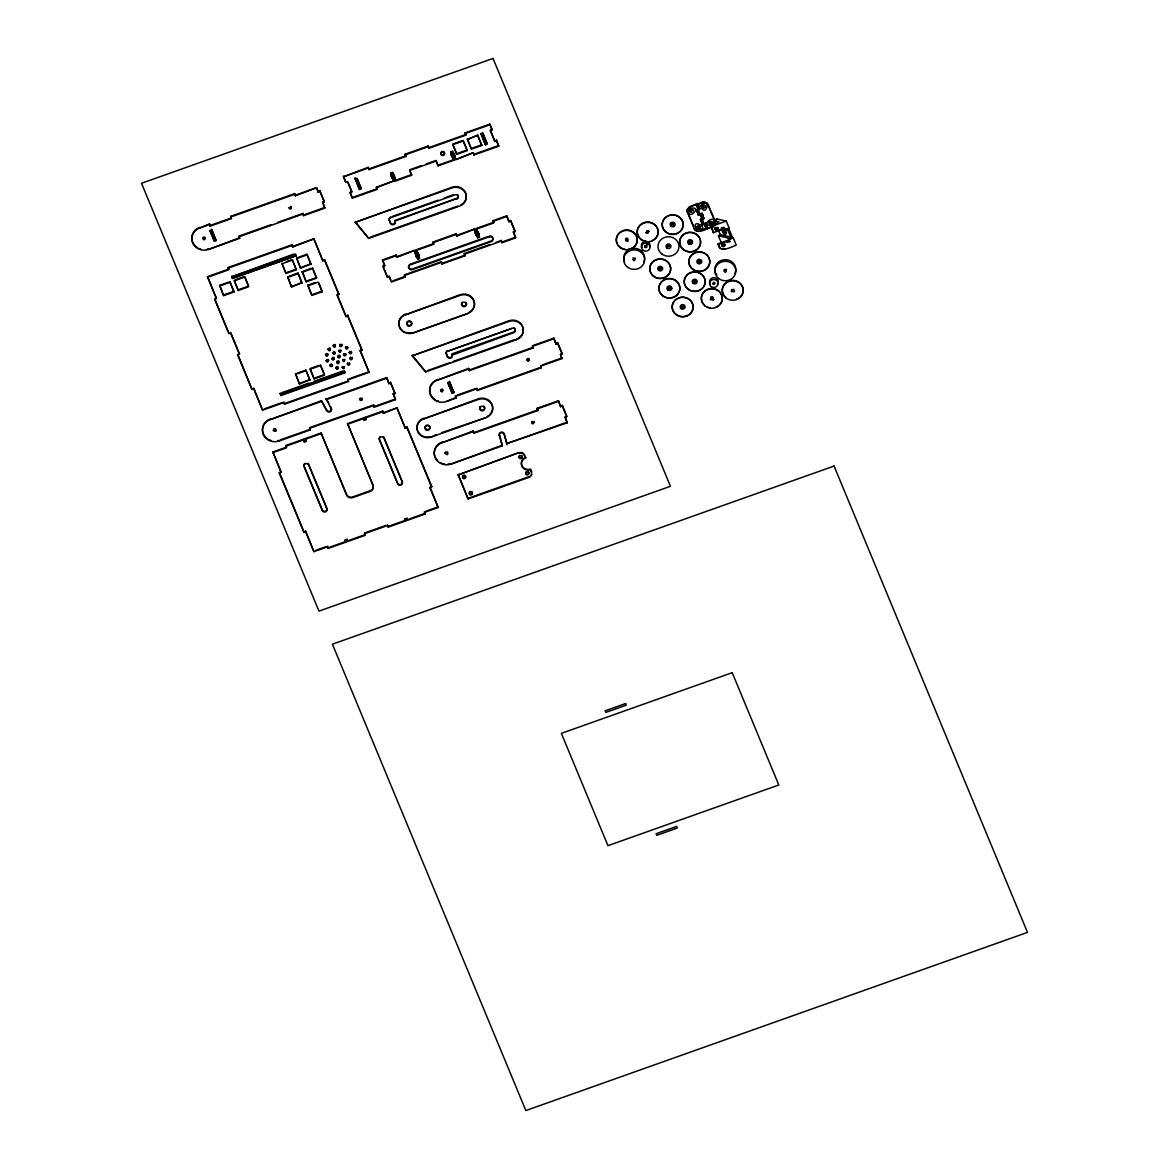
<?xml version="1.0" encoding="UTF-8"?>
<svg xmlns="http://www.w3.org/2000/svg" width="1169" height="1169" viewBox="0 0 1169 1169"><rect width="100%" height="100%" fill="white"/><g stroke="black" fill="none" stroke-linecap="round" stroke-linejoin="round"><path stroke-width="1.5" d="M728.389 239.221L729.909 241.515L727.235 242.465L726.797 240.697L718.175 243.766C719.344 253.775 730.888 247.17 736.251 245.095L733.255 237.877L728.389 239.221L727.834 237.892L718.409 235.817L720.411 240.639A4.311 1.797 57.8 0 0 724.225 244.876M727.235 242.465L726.797 240.697M721.916 229.621L721.478 227.867L721.916 229.621L713.28 232.689L712.096 228.7L713.28 232.689M270.93 224.755L238.958 236.109L239.616 238.403L208.55 249.435A12.333 11.456 1.2 0 1 192.607 242.816A12.333 11.456 1.2 0 1 199.68 228.043L209.47 223.878L210.128 226.172L231.404 218.603L230.761 216.323L294.69 193.616L295.348 195.895L316.638 187.654L295.362 195.208M348.464 381.518L347.821 379.224L348.464 381.518L284.535 404.226L283.862 402.618L262.587 410.187L253.717 388.795L251.978 389.409L237.745 355.069L239.484 353.769L230.614 332.376L228.876 333.676L214.628 299.337L216.353 298.723L207.498 276.644L228.788 269.089L228.116 267.482L292.06 244.774L292.703 247.068L314.008 238.827L292.718 246.381M208.55 249.435L239.63 237.716M210.128 226.172L209.47 223.878M214.38 241.223L209.952 230.527L214.38 241.223L216.119 240.609L211.691 229.226M214.628 299.337L216.367 298.037L207.498 276.644M230.015 281.656L233.99 291.972L223.644 295.655L219.655 285.338L228.54 282.182M223.644 295.655L219.655 285.338M207.483 277.331L228.773 269.776L228.116 267.482M231.404 218.603L230.761 216.323M232.368 278.441L296.298 255.733L232.368 278.441L231.696 276.834L293.96 254.038M235.758 279.625L244.628 276.468L248.602 286.785L238.257 290.467L234.268 280.151M237.745 355.069L239.484 353.769M251.978 389.409L237.76 354.382M262.587 410.187L253.731 388.108M390.563 382.321L388.824 383.622L390.563 382.321L395.005 393.018L393.266 393.632L395.473 399.666L374.197 407.221L373.539 404.942L309.595 427.635L310.253 429.929L279.186 440.961A12.333 11.456 1.2 0 1 263.244 434.357A12.333 11.456 1.2 0 1 270.317 419.569L321.475 400.719L326.736 410.611A2.47 2.294 1.2 0 0 329.892 411.897L330.462 411.605A2.47 2.294 1.2 0 0 331.309 408.931L330.549 406.476M303.969 532.494L305.723 531.194L303.969 532.494L279.318 473.05L281.042 472.437L272.859 451.965L286.551 447.113L285.879 445.506L303.487 439.252L304.364 442.072L306.088 441.458L305.211 438.638L321.095 432.998L346.535 494.341A4.808 4.471 1.2 0 0 352.746 496.913L370.237 490.702A4.808 4.471 1.2 0 0 372.999 484.945L347.558 423.602L363.427 417.961L364.085 420.256L365.809 419.642L365.152 417.348L382.76 411.093L383.403 413.388L397.109 407.835L383.417 412.701M279.186 440.961L279.201 440.275A12.333 11.456 1.2 0 1 277.667 440.728M280.94 395.56L280.282 393.266L280.94 395.56L344.884 372.853L344.227 370.558M279.318 473.05L281.057 471.75L272.859 451.965M292.338 259.46L296.312 269.776L285.967 273.458L281.977 263.142M284.535 404.226L283.877 401.931M291.592 287.048L287.618 276.732L291.592 287.048L301.967 282.679L297.978 273.049L289.094 276.205M272.845 452.651L286.537 447.8L285.879 445.506M292.703 247.068L292.06 244.774M295.348 195.895L294.69 193.616M300.579 268.271L296.59 257.954L300.579 268.271L310.939 263.902L306.95 254.272L298.08 257.428M299.498 384.06L295.523 373.744L299.498 384.06L309.873 379.706L305.869 370.076L296.999 373.232M301.953 283.366L297.978 273.049M319.926 190.781L318.187 192.081L319.926 190.781L324.354 201.477L322.629 202.091L324.836 208.126L303.56 215.695L302.903 213.401L277.667 222.358M306.205 281.846L302.23 271.544L306.205 281.846L316.565 278.178L312.591 267.862M303.56 215.695L302.903 213.401M310.925 264.589L306.95 254.272M304.364 442.072L303.487 439.252M309.858 380.393L305.869 370.076M318.889 283.044L322.191 291.753L311.845 295.436L307.871 285.119L315.265 282.489M306.088 441.458L305.211 438.638M311.845 295.436L307.871 285.119M310.253 429.929L309.595 427.635M314.11 378.873L310.121 369.243L320.467 365.576L324.471 375.191L314.11 378.873L310.136 368.556L319.005 365.415M345.863 542.168L345.22 539.873L345.863 542.168L328.27 548.407L327.598 546.814L313.906 551.666L305.723 531.194M324.836 208.126L322.629 202.091M322.878 260.219L324.602 259.606L322.863 260.906L314.008 238.827M322.615 202.778L324.354 201.477M326.706 410.567L321.475 400.719M347.558 423.602L372.984 485.632A4.808 4.471 1.2 0 1 370.222 491.389L352.731 497.599A4.808 4.471 1.2 0 1 346.521 495.028L321.095 432.998M331.309 408.931L326.18 399.053L386.618 377.587L388.839 382.935M328.27 548.407L327.612 546.128M345.98 316.624L347.719 315.323L345.98 316.624L337.11 295.231L338.849 293.93L324.602 259.606M392.492 177.103L391.893 177.995L392.492 177.103L394.041 180.844L376.433 187.098L377.09 189.393L352.351 198.175L350.13 192.827L351.854 192.213L347.427 181.516L345.688 182.13L343.481 176.782L368.22 167.313L368.878 169.593L405.804 156.485L405.161 154.191L428.175 146.023L428.818 148.317L465.759 135.195L465.101 132.901L489.84 124.119L492.061 129.467L490.322 130.767L494.75 141.464L496.489 140.163L494.75 141.464M345.688 182.13L343.496 176.095M350.13 192.827L351.869 191.526L348.07 182.349M352.351 198.175L350.145 192.14M347.602 541.554L346.945 539.26L347.602 541.554L365.196 535.3L364.553 533.006L385.916 525.422M359.453 189.51L355.025 178.126L359.453 189.51L361.192 188.209L357.305 178.857M355.215 222.329L452.082 187.917A10.477 9.732 1.2 0 1 465.627 193.543A10.477 9.732 1.2 0 1 459.622 206.109L368.688 238.403L355.215 222.329L452.096 187.23A10.477 9.732 1.2 0 1 465.379 192.271A10.477 9.732 1.2 0 1 460.878 204.882M347.807 379.91L369.097 372.356L360.213 350.963L361.952 349.663L347.719 315.323M360.213 350.963L361.952 349.663M368.878 169.593L368.22 167.313M364.085 420.256L363.427 417.961M368.688 238.403L355.23 221.642M365.809 419.642L365.152 417.348M365.196 535.3L364.553 533.006M369.097 372.356L360.227 350.276M377.09 189.393L376.433 187.098M374.197 407.221L373.539 404.942M489.533 244.613L464.356 253.556L464.999 255.85L441.999 264.019L441.341 261.739L404.416 274.847L405.058 277.141L391.367 282.007L389.145 276.658L387.421 277.272L382.994 266.576L384.718 265.962L382.511 259.927L396.203 255.061L396.861 257.355L414.469 250.414L396.875 256.669M382.994 266.576L384.733 265.275L382.511 259.927M383.403 413.388L382.76 411.093M387.421 277.272L383.008 265.889M457.415 194.551A2.47 2.294 1.2 0 1 456.758 198.467L394.83 220.459L395.034 221.686A2.47 2.294 1.2 0 1 393.617 224.638A2.47 2.294 1.2 0 1 390.431 223.323L389.335 219.962A2.47 2.294 1.2 0 1 389.394 218.208M391.805 176.183L390.709 172.822L391.893 177.995M388.824 383.622L386.618 377.587M390.431 223.323L389.335 219.962M391.235 176.387L391.82 175.496M389.321 220.649A2.47 2.294 1.2 0 1 390.738 217.682L390.753 216.996A2.47 2.294 1.2 0 0 389.73 217.697M393.529 175.569L392.433 172.208L394.099 175.365L393.544 174.882M376.418 187.785L394.041 180.844M421.22 165.662L409.647 169.783L411.62 175.277L395.75 180.917L394.114 174.678M405.818 520.877L405.161 518.583L405.818 520.877L388.21 527.131L387.553 524.837M395.034 221.686L394.83 220.459M395.75 180.917L394.216 176.49M395.473 399.666L393.266 393.632M396.861 257.355L396.203 255.061M393.252 394.318L395.005 393.018M405.804 156.485L405.161 154.191M405.497 314.782L460.25 295.333A10.477 9.732 1.2 0 1 473.796 300.944A10.477 9.732 1.2 0 1 467.79 313.511L413.037 332.96A10.477 9.732 1.2 0 1 399.491 327.335A10.477 9.732 1.2 0 1 405.497 314.782L460.265 294.646A10.477 9.732 1.2 0 1 473.547 299.673A10.477 9.732 1.2 0 1 469.047 312.298M405.322 427.62L407.046 427.006L405.307 428.307L397.109 407.835M425.136 514.009L424.493 511.715L425.136 514.009L407.543 520.263L406.885 517.969M412.189 355.844L509.07 321.431A10.477 9.732 1.2 0 1 522.616 327.057A10.477 9.732 1.2 0 1 516.61 339.624L425.677 371.917L412.189 355.844L509.085 320.744A10.477 9.732 1.2 0 1 522.061 325.216A10.477 9.732 1.2 0 1 519.021 337.724M413.037 332.96L467.79 313.511M416.106 256.654L416.69 255.763L416.106 256.654L414.469 250.414M417.742 254.228L418.327 253.337L417.742 254.228L416.193 249.801L433.801 243.547L433.144 241.954L456.144 233.771L456.801 236.065L474.409 229.124L456.816 235.378M418.327 253.337L419.51 258.51L417.786 259.123L416.69 255.763M419.51 258.51L418.414 255.149M418.4 255.836L418.999 254.944M428.818 148.317L428.175 146.023M423.675 418.897L478.428 399.447A10.477 9.732 1.2 0 1 491.988 405.073A10.477 9.732 1.2 0 1 485.968 417.64L431.215 437.074A10.477 9.732 1.2 0 1 417.669 431.463A10.477 9.732 1.2 0 1 423.675 418.897L478.442 398.761A10.477 9.732 1.2 0 1 491.068 402.677A10.477 9.732 1.2 0 1 489.446 414.922M425.677 371.917L412.204 355.157M416.179 250.487L433.787 244.233L433.144 241.954M424.479 512.402L438.17 507.536L429.958 487.751L431.697 486.45L407.046 427.006M431.215 437.074L436.373 434.576M452.432 155.813L451.833 156.704L452.432 155.813L453.967 160.241L438.083 165.881L436.11 160.387M429.958 487.751L431.697 486.45M456.144 398.03L455.501 395.736L456.144 398.03L446.368 401.508A12.333 11.456 1.2 0 1 430.426 394.903A12.333 11.456 1.2 0 1 437.498 380.115L468.579 368.396L469.222 370.69L533.166 347.982L532.509 345.688L553.799 338.133L556.006 344.168L557.745 342.868L556.02 343.481M441.999 264.019L441.341 261.739M438.17 507.536L429.973 487.064M502.086 444.746L502.144 445.93L451 464.093A12.333 11.456 1.2 0 1 435.058 457.488A12.333 11.456 1.2 0 1 442.13 442.7L473.211 430.981L473.869 433.275L537.798 410.567L537.155 408.273L558.431 400.719L560.638 406.754L562.377 405.453L560.652 406.067M515.149 329.015A2.47 2.294 1.2 0 1 513.746 331.981L451.818 353.973L452.023 355.186A2.47 2.294 1.2 0 1 450.606 358.152A2.47 2.294 1.2 0 1 447.42 356.823L446.324 353.462A2.47 2.294 1.2 0 1 446.704 351.211M451.833 156.704L450.649 151.532M446.368 401.508L456.158 397.343M447.42 356.823L446.324 353.462M451.176 155.097L451.76 154.206M446.31 354.149A2.47 2.294 1.2 0 1 447.727 351.197L511.949 328.387A2.47 2.294 1.2 0 1 515.134 329.702A2.47 2.294 1.2 0 1 513.732 332.668L452.023 355.186M452.198 393.295L447.771 382.599L452.198 393.295L453.923 392.682L449.51 381.299M453.484 153.592L454.054 154.074L452.374 150.918M455.691 159.627L473.313 152.686L455.691 159.627L454.069 153.387M454.142 155.886L454.726 154.995M455.033 158.02L454.156 155.199M456.801 154.337L452.798 144.708L463.158 141.025L467.147 150.655L456.801 154.337L452.812 144.021L461.697 140.864M451 464.093L502.159 445.243M456.801 236.065L456.144 233.771M394.815 221.146L456.758 198.467M465.759 135.195L465.101 132.901M531.515 471.297L531.413 475.184L528.914 477.376L468.111 498.973L458.131 474.906L518.948 452.622L523.391 453.294L525.685 457.97A6.78 6.298 1.2 0 0 521.798 466.11A6.78 6.298 1.2 0 0 530.565 469.733L531.5 471.984L530.58 469.047A6.78 6.298 1.2 0 1 521.812 465.423A6.78 6.298 1.2 0 1 525.699 457.284M464.999 255.85L464.356 253.556M467.41 139.52L477.785 135.151L481.76 145.467L471.414 149.15L467.41 139.52L477.785 135.151M471.414 149.15L467.425 138.833M469.222 370.69L468.579 368.396M496.489 140.163L498.695 146.198L473.956 154.98L473.313 152.686M468.111 498.973L458.146 474.219M476.046 235.364L476.631 234.472L476.046 235.364L474.409 229.124M475.374 233.756L475.973 232.865M477.683 232.938L478.267 232.047L477.683 232.938L476.148 228.51L493.742 222.256L493.084 220.663L506.776 215.797L508.983 221.832L510.721 220.532L508.983 221.146M473.869 433.275L473.211 430.981M478.267 232.047L479.451 237.219L477.726 237.833L476.631 234.472M479.451 237.219L478.355 233.858M478.34 234.545L478.939 233.654M541.364 367.767L540.721 365.473L541.364 367.767L477.434 390.475L476.777 388.181M482.724 133.456L481.014 133.383L485.427 144.766L487.166 144.152L482.724 133.456L481 134.07L485.427 144.766M492.047 130.154L489.84 124.119M485.968 417.64L441.502 432.749M476.134 229.197L493.727 222.943L493.084 220.663M510.721 220.532L515.149 231.228L513.425 231.842L515.631 237.877L501.939 242.743L501.282 240.449L496.255 242.231M501.939 242.743L501.282 240.449M499.441 435.189L501.837 444.059L499.426 435.146A2.47 2.294 1.2 0 1 500.858 432.238L501.486 432.092A2.47 2.294 1.2 0 1 503.298 432.588M508.983 221.832L506.776 215.797M506.937 444.761L504.058 433.597A2.47 2.294 1.2 0 0 503.737 433.027M506.878 443.577L567.286 422.798L565.095 416.763M515.631 237.877L513.425 231.842M513.41 232.529L515.149 231.228M516.61 339.624L516.625 338.937A10.477 9.732 1.2 0 0 517.867 338.396M458.131 474.906L518.948 452.622M518.934 453.309L520.088 452.374M525.685 457.97L524.194 454.77L521.272 452.403M528.914 477.376L530.799 476.119M533.166 347.982L532.509 345.688M531.413 475.184L531.749 474.132M537.798 410.567L537.155 408.273M556.006 344.168L553.799 338.133M560.638 406.754L558.431 400.719M540.706 366.16L561.982 358.605L560.448 354.178L562.172 353.564L557.745 342.868M561.982 358.605L560.433 354.865L562.172 353.564M567.286 422.798L565.08 417.45L566.819 416.149L562.377 405.453M706.617 227.531C711.658 228.013 695.16 234.984 694.284 228.788L687.533 212.524L687.357 209.412L689.345 206.811L697.981 203.523L689.33 207.498L687.343 210.099M687.533 212.524L687.314 211.048M688.877 208.871C705.55 203.947 685.429 224.302 689.345 207.921M690.674 211.998C692.165 213.036 689.301 210.04 690.368 211.297M690.733 209.967L692.428 209.485L693.334 211.048M690.981 209.572L692.925 209.806M692.063 212.203L691.77 212.217M694.284 228.788L697.498 231.36M698.463 215.315L696.373 209.558L698.463 215.315L702.043 213.357M699.836 226.508C695.687 223.557 697.761 231.842 700.056 227.356M697.089 230.074C688.424 216.309 713.178 229.387 697.104 229.621M699.807 228.101C693.845 229.27 699.413 223.279 699.983 226.538M706.076 223.074L702.496 225.018L700.406 219.261L702.511 224.331M702.452 202.076L697.805 204.4L703.3 201.857L707.318 203.099L715.004 220.736C716.875 225.354 711.512 227.999 707.8 228.466L706.105 222.811L707.8 228.466M702.481 206.694C703.446 209.967 702.423 203.917 702.452 206.635M703.431 205.349L705.112 205.466M702.437 202.763L703.3 201.857M703.373 207.994L704.819 207.658L703.11 207.614M703.738 205.043L705.112 205.7M704.337 224.375L706.251 229.007L713.908 225.266L715.311 222.344L707.859 204.443L704.176 201.799M705.521 206.212L705.404 207.264M709.335 222.125L709.437 223.703L709.32 222.358M709.671 221.672L711.629 221.54L709.481 222.11M710.109 224.243C713.411 223.469 709.612 225.076 709.437 223.469M712.038 221.949L712.14 223.527M712.242 223.031L711.994 223.761L712.272 222.987M712.432 227.239L712.111 228.291L713.908 225.559L726.256 221.029L729.266 228.247L724.4 229.606L724.955 230.936L727.761 229.942L730.64 236.898L727.834 237.892M712.652 225.529C719.125 210.712 696.534 227.02 712.666 225.062M713.908 225.559L718.877 221.832L714.244 220.809L717.094 219.027L726.256 221.029M715.18 223.849L715.238 221.525M719.096 246.703L718.175 243.766M719.666 247.653L719.11 246.016M720.469 248.456L719.666 246.966M721.478 249.026L724.912 249.114M205.349 237.921C203.947 241.837 201.375 235.29 205.13 237.38M625.576 239.046C626.423 242.816 629.93 237.205 626.058 238.301M646.939 244.832C641.343 248.018 649.759 248.763 644.718 245.622M681.702 305.708C679.905 308.704 685.312 308.835 683.66 305.752M688.921 241.384C690.119 245.344 693.027 238.958 689.169 240.843M695.935 281.305L694.269 280.049L693.699 282.46L695.818 282.255L694.883 280.648L693.714 281.787L695.672 281.846L693.553 282.197M698.872 260.073C695.57 263.288 702.949 263.493 699.807 260.088M712.082 229.387L712.126 227.604M713.061 297.627C712.009 301.339 708.794 295.567 712.608 296.853M731.531 289.459L732.875 290.789L733.898 289.24M687.24 210.917L687.357 209.412M697.045 226.728L697.235 228.028M700.392 219.947L704.176 218.165L701.984 219.611L700.742 219.129M702.817 218.179L701.926 219.012M338.82 350.145L340.077 351.737L341.1 350.203M343.613 353.754C342.327 356.837 347.427 356.34 345.746 353.549M342.663 359.394L343.92 361.002L344.943 359.453M342.298 366.481L343.554 368.089L344.577 366.54M347.456 363.004C346.185 365.795 350.875 365.912 349.736 363.077M646.589 230.848L647.845 232.441L648.853 230.907M683.88 306.614C678.868 309.084 686.101 303.414 681.498 307.505M700.523 261.315C695.511 263.785 702.744 258.115 698.141 262.207M703.855 218.968L702.072 213.094L703.329 216.455M690.543 209.952L690.28 211.253M698.624 214.438L699.676 213.576M704.688 228.627L700.114 230.512M339.945 344.227C338.455 346.477 343.262 346.608 341.903 344.285M345.776 346.652C344.285 348.903 349.107 349.02 347.734 346.696M635.351 258.057L634.036 258.729L632.999 257.706M531.91 421.351C530.419 423.602 535.241 423.719 533.868 421.395M668.434 287.048C666.944 289.298 671.766 289.43 670.392 287.092M726.49 269.454L724.21 269.396M702.934 205.408L702.554 207.191M326.078 353.52C323.842 355.946 329.702 356.107 327.583 353.564M326.765 359.424C324.514 361.849 330.374 361.995 328.255 359.453M349.779 351.241C347.529 353.666 353.389 353.827 351.27 351.284M350.452 357.144C348.201 359.57 354.061 359.716 351.957 357.173M360.33 398.015C357.758 401.201 364.231 401.376 361.835 398.044M667.777 244.891C665.819 248.851 672.643 245.256 668.054 244.745M445.857 451.789C443.606 454.215 449.481 454.361 447.362 451.818M696.359 210.245L699.646 208.769M718.409 235.817L720.309 234.633L730.64 236.898M699.588 213.357L698.594 214.585L701.751 213.898M702.671 219.041L701.268 214.205M330.798 364.07C327.452 367.329 334.933 367.519 331.748 364.1M336.643 366.496C333.603 368.995 340.486 369.17 337.578 366.525M659.769 267.117C656.437 270.346 663.89 270.536 660.719 267.146M713.397 282.416C711.073 286.42 717.532 282.883 713.704 282.401M701.984 218.618L702.993 218.223M274.773 429.578C280.282 432.369 268.388 430.879 275.533 429.374C275.241 433.465 271.778 426.51 275.899 429.155M343.481 176.782L368.206 168M405.146 154.878L428.161 146.709M465.087 133.587L489.826 124.805M199.68 228.043L209.456 224.565M230.746 217.01L294.676 194.302M368.893 168.906L405.818 155.798M428.833 147.63L465.773 134.508M210.142 225.485L231.418 217.916M492.061 129.467L490.337 130.08L494.765 140.777M355.011 178.813L356.735 178.199L361.177 188.896M209.952 230.527L211.677 229.913L216.119 240.609M390.694 173.509L392.419 172.895M426.188 163.908L434.459 160.971M456.816 153.65L467.162 149.968L463.172 140.338M471.428 148.463L481.774 144.781M359.467 188.823L361.192 188.209M485.442 144.079L487.181 143.466L482.739 132.769M214.395 240.536L216.133 239.923M394.201 177.177L394.099 175.365M395.765 180.231L411.634 174.59M438.097 165.194L453.981 159.554M302.888 214.088L238.944 236.796L239.616 238.403M303.56 215.008L324.85 207.439M352.366 197.488L377.105 188.706M473.971 154.293L498.71 145.511M228.101 268.169L292.045 245.461M392.448 216.397L438.083 200.191M444.834 197.795L453.294 194.785M390.738 217.682L454.96 194.872A2.47 2.294 1.2 0 1 458.16 196.202A2.47 2.294 1.2 0 1 456.743 199.154M231.696 276.834L295.64 254.126L296.298 255.733M286.42 261.564L290.862 259.986M219.64 286.025L230.001 282.343L233.99 291.972M244.613 277.155L234.253 280.838L238.257 290.467M296.575 258.641L306.936 254.959M370.427 237.102L457.927 206.036M223.659 294.968L234.005 291.286M238.271 289.78L248.617 286.098L245.285 278.076M285.981 272.772L296.327 269.089M300.594 267.584L310.939 263.902M303.706 271.018L311.1 268.388M287.603 277.418L297.963 273.736M302.216 272.231L312.576 268.549L316.565 278.178M291.607 286.361L301.967 282.679M306.22 281.159L316.58 277.491M307.856 285.806L318.202 282.138L322.191 291.753M382.497 260.614L396.189 255.748M433.129 242.641L456.129 234.458M493.07 221.35L506.762 216.484M416.032 254.155L416.12 255.967M311.86 294.749L322.206 291.066M417.801 258.437L419.525 257.823M477.741 237.146L479.465 236.533M487.444 236.781L410.334 264.15A2.776 2.572 1.2 0 0 409.705 264.472M338.849 293.93L337.125 294.544L345.995 315.937M441.327 262.426L404.401 275.533L405.058 277.141M464.341 254.243L501.267 241.135M393.091 280.706L405.073 276.454M442.014 263.332L465.014 255.163M501.954 242.056L513.936 237.789M646.545 232.383L648.839 231.564M702.657 224.302L705.784 223.615M644.543 246.016L646.852 245.198M295.509 374.431L305.854 370.763M721.463 228.554L724.137 227.604L725.043 229.738M688.965 242.641C696.636 244.394 683.12 241.574 691.274 241.822M299.512 383.374L309.873 379.706M314.125 378.186L324.485 374.504L320.481 364.889M281.977 392.667L308.894 383.111M313.935 381.328L342.546 371.157M280.268 393.953L344.212 371.245L344.884 372.853M280.955 394.874L344.899 372.166M718.161 244.453L726.797 241.384M264.238 408.916L282.24 402.516M349.458 378.654L367.475 372.253M659.053 269.265C664.547 270.375 655.838 267.16 661.362 268.446M284.549 403.539L346.798 381.43M447.727 351.197L511.949 328.387M270.317 419.569L321.46 401.405M326.166 399.74L386.603 378.274M427.401 370.617L449.714 362.697M453.148 361.469L514.901 339.536M668.23 288.845C675.901 290.599 662.385 287.779 670.538 288.027M437.498 380.115L468.564 369.083M532.494 346.375L553.785 338.82M469.237 370.003L533.181 347.295M309.58 428.322L373.525 405.628M280.838 439.705L310.267 429.242M374.212 406.534L395.487 398.98M447.771 382.599L449.495 381.985L453.923 392.682M285.864 446.193L303.472 439.939M305.197 439.325L321.08 433.684M347.544 424.289L363.413 418.648M365.137 418.034L382.745 411.78M364.1 419.569L365.824 418.955M304.378 441.385L306.103 440.771M710.664 298.811L712.958 298.007M452.213 392.609L453.937 391.995M457.137 395.166L475.14 388.766M542.358 364.889L561.997 357.919M455.486 396.423L476.762 388.868L477.434 390.475M479.129 389.189L539.698 367.68M442.13 442.7L473.197 431.668M537.141 408.96L558.417 401.405M473.883 432.588L537.813 409.881M508.559 442.978L567.301 422.111M315.63 550.38L325.903 546.727M426.203 511.116L438.185 506.849M345.206 540.56L346.93 539.946M364.538 533.692L387.538 525.524L388.21 527.131M405.146 519.27L406.87 518.656L407.543 520.263M329.877 547.165L344.285 542.036M349.21 540.297L365.21 534.613M388.225 526.445L404.226 520.76M409.15 519.007L425.151 513.323M468.126 498.286L528.929 476.689M724.4 229.606L729.266 228.247M729.032 239.367L733.255 237.877M446.573 453.397C451.088 457.123 440.012 451.292 447.712 452.987M702.321 219.188L701.473 219.261M702.715 202.895L704.79 202.763M698.784 214.643L696.607 209.85L699.822 209.251L697.718 204.122M703.285 202.544L704.162 202.485M520.073 453.061L521.257 453.09M715.53 228.876L724.955 230.936M722.968 227.341L724.137 227.604M728.725 241.252L729.909 241.515M339.492 355.215C335.474 354.894 340.15 359.687 340.15 355.844M290.92 206.358L291.373 208.126L289.269 207.804M325.888 398.629L328.796 403.144M728.608 228.116L732.598 237.731M718.584 230.454L720.309 234.633M697.878 203.947L699.807 208.593M702.014 213.503L703.826 218.311M706.032 223.221L707.859 228.013M697.498 204.312L699.427 208.944M701.532 214.015L703.46 218.661M705.55 223.732L707.479 228.379M697.235 204.487L699.164 209.134M705.287 223.907L707.216 228.554M696.943 204.663L698.857 209.295M700.962 214.365L702.89 219.012M704.995 224.083L706.924 228.729M696.607 204.809L698.536 209.456M700.64 214.526L702.569 219.158M704.673 224.229L706.587 228.876M696.271 204.94L700.216 214.438M700.304 214.658L702.233 219.304M702.321 219.509L704.249 224.156M697.951 209.572L699.866 214.219M697.645 209.324L699.88 214.555M701.502 218.998L703.913 224.258M697.63 209.982L699.559 214.628M701.458 218.954L703.577 224.331M697.338 210.025L699.252 214.672M701.356 219.743L703.285 224.375M697.075 210.025L699.004 214.672M700.903 218.954L703.022 224.39M700.64 219.29L702.817 224.36M687.547 211.837L693.626 226.465M496.474 140.85L498.695 146.198M477.77 135.838L481.76 145.467M510.707 221.219L515.134 231.915M557.73 343.554L562.157 354.251M473.299 153.373L473.956 154.98M562.362 406.14L566.804 416.836M454.054 154.074L454.712 155.682M453.47 154.279L452.359 151.605L450.635 152.218L451.745 154.892M452.418 156.5L453.967 160.241M451.19 154.41L451.848 156.018M478.253 232.733L478.925 234.341M476.66 229.767L477.697 232.251M474.395 229.811L475.958 233.552M476.616 235.159L477.726 237.833M475.388 233.069L476.061 234.677M438.083 165.881L436.095 161.074L409.632 170.469L411.62 175.277M504.044 433.553L506.718 442.554M504.044 434.283L504.029 434.24A2.47 2.294 1.2 0 0 501.472 432.778L500.858 432.91A2.47 2.294 1.2 0 0 499.411 435.832L499.426 435.876M392.477 177.79L394.026 181.531M391.25 175.701L391.907 177.308M418.312 254.024L418.984 255.631M416.193 249.801L417.757 253.541M414.454 251.101L416.018 254.842M416.675 256.449L417.786 259.123M389.16 275.972L390.826 279.975M319.911 191.468L324.339 202.164M316.638 187.654L318.202 191.395M316.624 188.341L318.187 192.081M390.548 383.008L394.99 393.705M407.031 427.693L431.682 487.137M397.095 408.522L405.307 428.307M324.587 260.292L338.835 294.617M347.704 316.01L361.952 350.349M313.993 239.513L322.863 260.906M296.312 269.776L292.323 260.146L281.963 263.829L285.967 273.458M331.309 408.2L331.324 408.244A2.47 2.294 1.2 0 1 330.476 410.918L329.921 411.196A2.47 2.294 1.2 0 1 326.75 409.924M231.71 276.147L232.383 277.754M230.6 333.063L239.47 354.455M214.643 298.65L228.203 331.353M305.708 531.88L313.906 551.666M279.333 472.364L303.984 531.807M501.852 443.372L502.144 445.93M687.255 210.23L687.299 211.735M674.133 225.938A2.47 2.294 1.2 0 1 673.563 226.216M670.422 223.147A2.47 2.294 1.2 0 1 670.758 222.636M671.649 288.699A2.47 2.294 1.2 0 1 671.313 289.211M691.58 243.415A2.47 2.294 1.2 0 1 691.025 243.707M726.168 231.944A2.47 1.023 57.8 0 1 724.985 233.376A2.47 1.023 57.8 0 1 723.45 229.665M724.561 243.678A1.534 1.432 1.2 0 1 724.327 245.607A1.534 1.432 1.2 0 1 722.237 245.548A1.534 1.432 1.2 0 1 722.106 243.62M715.91 220.459A4.311 1.797 57.8 0 1 717.094 219.027M717.81 227.429A1.534 1.432 1.1 0 1 717.576 229.343A1.534 1.432 1.1 0 1 715.501 229.285A1.534 1.432 1.1 0 1 715.37 227.356M713.733 299.629A2.47 2.294 1.2 0 1 713.265 300.038M713.748 299.191A2.47 2.294 1.2 0 1 712.71 299.878M710.825 299.834A2.47 2.294 1.2 0 1 710.284 299.527M705.243 305.737A10.477 9.732 1.2 0 1 704.936 290.818A10.477 9.732 1.2 0 1 720.791 293.185A10.477 9.732 1.2 0 1 715.589 307.272M710.197 307.798A10.477 9.732 1.2 0 1 707.566 307.067M725.613 271.705A2.47 2.294 1.2 0 1 724.97 271.69M725.628 271.266A2.47 2.294 1.2 0 1 724.985 271.252M716.889 275.124A10.477 9.732 1.2 0 1 724.239 259.737A10.477 9.732 1.2 0 1 734.936 273.4M646.165 233.084A2.47 2.294 1.2 0 1 645.712 232.646M646.077 241.355A10.477 9.732 1.2 0 1 638.522 227.005A10.477 9.732 1.2 0 1 655.604 225.369A10.477 9.732 1.2 0 1 651.469 240.843M647.158 246.805A2.47 2.294 1.2 0 1 644.703 247.039M642.205 247.726A4.311 4.004 1.2 0 1 645.244 241.398A4.311 4.004 1.2 0 1 649.643 247.01M628.25 241.077A2.47 2.294 1.2 0 1 627.68 241.369M616.998 243.137A10.477 9.732 1.2 0 1 623.881 230.293A10.477 9.732 1.2 0 1 637.061 237.818A10.477 9.732 1.2 0 1 627.899 249.348M625.152 249.275A10.477 9.732 1.2 0 1 618.313 245.373M734.673 291.096A2.47 2.294 1.2 0 1 733.635 291.782M731.75 291.739A2.47 2.294 1.2 0 1 731.195 291.417M726.154 297.642A10.477 9.732 1.2 0 1 725.847 282.723A10.477 9.732 1.2 0 1 741.716 285.075A10.477 9.732 1.2 0 1 736.514 299.176M624.436 261.505A10.477 9.732 1.2 0 1 634.475 248.296A10.477 9.732 1.2 0 1 643.798 262.002M714.142 283.979A2.47 2.294 1.2 0 1 713.499 283.965M714.157 283.541A2.47 2.294 1.2 0 1 713.514 283.526M710.387 284.052A4.311 4.004 1.2 0 1 711.044 278.675A4.311 4.004 1.2 0 1 716.875 278.821A4.311 4.004 1.2 0 1 717.24 284.228M447.172 350.788A2.47 2.294 1.2 0 1 447.742 350.51M452.038 354.499A2.47 2.294 1.2 0 1 450.62 357.466A2.47 2.294 1.2 0 1 447.435 356.136M513.849 327.744A2.47 2.294 1.2 0 1 514.842 328.504M429.929 436.768A10.477 9.732 1.2 0 1 424.508 436.636M423.222 436.183A10.477 9.732 1.2 0 1 421.994 435.599M420.884 434.853A10.477 9.732 1.2 0 1 418.254 431.931M417.684 430.776A10.477 9.732 1.2 0 1 423.689 418.21M488.394 415.74A10.477 9.732 1.2 0 1 487.225 416.412M484.667 407.616A2.47 2.294 1.2 0 1 482.154 410.144A2.47 2.294 1.2 0 1 479.787 407.499M479.962 406.929A2.47 2.294 1.2 0 1 480.298 406.417M483.761 406.081A2.47 2.294 1.2 0 1 484.521 407.046M271.281 440.552A12.333 11.456 1.2 0 1 268.344 439.339M267.014 438.463A12.333 11.456 1.2 0 1 270.331 418.882M451.015 463.406A12.333 11.456 1.2 0 1 447.888 464.108M444.673 464.02A12.333 11.456 1.2 0 1 443.095 463.684M441.59 463.172A12.333 11.456 1.2 0 1 440.158 462.471M437.644 460.586A12.333 11.456 1.2 0 1 442.145 442.014M208.564 248.749A12.333 11.456 1.2 0 1 207.03 249.187M200.644 249.012A12.333 11.456 1.2 0 1 199.125 248.5M197.707 247.799A12.333 11.456 1.2 0 1 191.848 236.986A12.333 11.456 1.2 0 1 199.694 227.356M411.736 332.654A10.477 9.732 1.2 0 1 406.315 332.507M405.029 332.069A10.477 9.732 1.2 0 1 403.816 331.47M402.691 330.739A10.477 9.732 1.2 0 1 405.511 314.096M466.022 302.391A2.47 2.294 1.2 0 1 465.657 305.474A2.47 2.294 1.2 0 1 462.325 305.387A2.47 2.294 1.2 0 1 462.12 302.289M411.269 321.84A2.47 2.294 1.2 0 1 409.545 325.464A2.47 2.294 1.2 0 1 407.031 322.249M407.367 321.738A2.47 2.294 1.2 0 1 410.83 321.402M491.886 236.576A2.776 2.572 1.2 0 1 491.141 240.975L412.336 268.972A2.776 2.572 1.2 0 1 409.179 264.939M489.153 236.167A2.776 2.572 1.2 0 1 491.272 236.226M438.463 401.099A12.333 11.456 1.2 0 1 436.943 400.572M435.511 399.871A12.333 11.456 1.2 0 1 429.666 389.058A12.333 11.456 1.2 0 1 437.513 379.428M528.3 471.677A1.534 1.432 1.2 0 1 528.432 473.781A1.534 1.432 1.2 0 1 526.167 473.723A1.534 1.432 1.2 0 1 526.415 471.633M521.549 455.413A1.534 1.432 1.2 0 1 521.695 457.517A1.534 1.432 1.2 0 1 519.416 457.459A1.534 1.432 1.2 0 1 519.679 455.369M464.371 475.169A1.534 1.432 1.2 0 1 465.481 477.273A1.534 1.432 1.2 0 1 462.968 477.507A1.534 1.432 1.2 0 1 463.582 475.242M471.502 491.521A1.534 1.432 1.2 0 1 472.071 493.742A1.534 1.432 1.2 0 1 469.631 493.669A1.534 1.432 1.2 0 1 470.318 491.491M304.948 463.362A2.47 2.294 1.2 0 0 304.101 466.036L322.293 509.889A2.47 2.294 1.2 0 0 325.479 511.204A2.47 2.294 1.2 0 0 326.896 508.252L308.704 464.4A2.47 2.294 1.2 0 0 307.944 463.435M380.305 436.592A2.47 2.294 1.2 0 0 379.457 439.266L397.65 483.118A2.47 2.294 1.2 0 0 400.835 484.448A2.47 2.294 1.2 0 0 402.253 481.482L384.06 437.63A2.47 2.294 1.2 0 0 383.315 436.665M441.297 152.043A1.856 1.724 1.2 0 1 444.395 152.379A1.856 1.724 1.2 0 1 442.773 154.834A1.856 1.724 1.2 0 1 441.034 152.423M395.049 220.999A2.47 2.294 1.2 0 1 393.632 223.951A2.47 2.294 1.2 0 1 390.446 222.636M202.895 238.549C204.911 242.787 206.168 235.101 202.895 238.549M289.181 207.907C291.213 212.144 292.469 204.443 289.181 207.907M325.581 354.952C327.598 359.19 328.854 351.504 325.581 354.952M326.253 360.856C328.27 365.093 329.526 357.393 326.253 360.856M328.168 349.546C330.184 353.783 331.441 346.082 328.168 349.546M328.182 348.859C330.199 353.096 331.455 345.396 328.182 348.859M332.011 358.81C334.027 363.048 335.284 355.347 332.011 358.81C336.19 361.338 333.063 354.236 332.084 358.708M332.96 353.155C334.992 357.393 336.234 349.692 332.96 353.155C337.14 355.683 334.013 348.596 333.048 353.053M333.326 346.068C335.342 350.305 336.599 342.605 333.326 346.068M333.34 345.381C335.357 349.619 336.614 341.918 333.34 345.381M335.854 368.074C337.87 372.312 339.127 364.611 335.854 368.074M336.804 362.419C338.279 366.73 341.041 359.117 337.081 361.192C337.14 365.692 340.763 359.57 336.804 362.419M337.753 356.764C339.784 361.002 341.041 353.301 337.753 356.764M338.718 351.109C340.734 355.347 341.991 347.661 338.718 351.109M339.668 345.454C341.699 349.692 342.955 342.006 339.668 345.454M342.196 367.461C344.212 371.698 345.469 363.997 342.196 367.461M342.561 360.373C344.577 364.611 345.834 356.925 342.561 360.373M345.513 347.88C347.529 352.117 348.786 344.417 345.513 347.88M349.268 352.673C351.284 356.91 352.541 349.224 349.268 352.673M349.94 358.576C351.971 362.814 353.213 355.113 349.94 358.576M440.713 390.621C442.73 394.874 443.986 387.173 440.713 390.621M440.728 389.935C442.744 394.187 444.001 386.486 440.728 389.935M527 359.979C529.031 364.217 530.273 356.53 527 359.979M527.014 359.292C529.046 363.53 530.288 355.844 527.014 359.292M531.647 422.579C533.663 426.817 534.92 419.116 531.647 422.579M625.561 239.937C627.578 244.175 628.834 236.474 625.561 239.937M632.97 259.445C634.986 263.697 636.243 255.996 632.97 259.445M646.472 231.93C648.503 236.167 649.745 228.466 646.472 231.93M671.459 223.893C673.49 228.13 674.747 220.444 671.459 223.893M710.591 298.373C712.622 302.61 713.864 294.909 710.591 298.373M724.108 270.843C726.124 275.08 727.381 267.394 724.108 270.843M731.516 290.365C733.533 294.603 734.79 286.902 731.516 290.365M700.509 205.715C706.047 220.079 711.979 194.975 700.509 205.715M330.272 365.108C330.798 368.381 333.983 363.457 330.272 365.108M343.774 354.178C344.3 357.451 347.485 352.527 343.774 354.178M347.617 363.442C348.143 366.715 351.328 361.791 347.617 363.442M360.081 398.907C360.607 402.165 363.793 397.255 360.081 398.907M493.011 58.45L141.507 183.285L318.962 611.124L670.451 486.289L493.011 58.45M489.139 236.854L410.319 264.837A2.776 2.572 1.2 0 0 408.726 268.169A2.776 2.572 1.2 0 0 412.321 269.659L491.126 241.662A2.776 2.572 1.2 0 0 492.719 238.344A2.776 2.572 1.2 0 0 489.139 236.854M834.067 466.051L332.42 644.192L525.845 1110.55L1027.493 932.394L834.067 466.051M625.561 703.563L605.118 710.825L605.776 712.432L626.219 705.17L625.561 703.563M732.218 672.672L561.368 733.358L607.953 845.669L778.802 784.984L732.218 672.672M676.53 826.454L656.087 833.716L656.759 835.324L677.202 828.061L676.53 826.454M402.238 482.169L384.046 438.317A2.47 2.294 1.2 0 0 380.86 437.001A2.47 2.294 1.2 0 0 379.443 439.953L397.635 483.805A2.47 2.294 1.2 0 0 400.821 485.135A2.47 2.294 1.2 0 0 402.238 482.169M326.882 508.939L308.689 465.087A2.47 2.294 1.2 0 0 305.504 463.757A2.47 2.294 1.2 0 0 304.086 466.723L322.279 510.575A2.47 2.294 1.2 0 0 325.464 511.89A2.47 2.294 1.2 0 0 326.882 508.939M666.944 248.033A2.47 2.294 1.2 0 0 670.918 246.615A2.47 2.294 1.2 0 0 667.601 244.116A2.47 2.294 1.2 0 0 666.944 248.033M661.902 254.038A10.477 9.732 1.2 0 0 678.838 248.018A10.477 9.732 1.2 0 0 664.708 237.38A10.477 9.732 1.2 0 0 661.902 254.038M671.123 226.289A2.47 2.294 1.2 0 0 675.112 224.872A2.47 2.294 1.2 0 0 671.78 222.373A2.47 2.294 1.2 0 0 671.123 226.289M666.082 232.295A10.477 9.732 1.2 0 0 683.017 226.275A10.477 9.732 1.2 0 0 668.902 215.651A10.477 9.732 1.2 0 0 666.082 232.295M666.082 232.061A10.477 9.732 1.2 0 0 683.032 226.055A10.477 9.732 1.2 0 0 668.902 215.417A10.477 9.732 1.2 0 0 666.082 232.061M658.658 270.404A2.47 2.294 1.2 0 0 662.648 268.987A2.47 2.294 1.2 0 0 659.331 266.488A2.47 2.294 1.2 0 0 658.658 270.404M653.617 276.41A10.477 9.732 1.2 0 0 670.568 270.39A10.477 9.732 1.2 0 0 656.437 259.766A10.477 9.732 1.2 0 0 653.617 276.41M653.632 276.176A10.477 9.732 1.2 0 0 670.568 270.171A10.477 9.732 1.2 0 0 656.437 259.533A10.477 9.732 1.2 0 0 653.632 276.176M697.747 263.346A2.47 2.294 1.2 0 0 701.736 261.929A2.47 2.294 1.2 0 0 698.419 259.43A2.47 2.294 1.2 0 0 697.747 263.346M692.72 269.352A10.477 9.732 1.2 0 0 709.656 263.332A10.477 9.732 1.2 0 0 695.526 252.709A10.477 9.732 1.2 0 0 692.72 269.352M692.72 269.133A10.477 9.732 1.2 0 0 709.656 263.113A10.477 9.732 1.2 0 0 695.526 252.475A10.477 9.732 1.2 0 0 692.72 269.133M693.159 283.336A2.47 2.294 1.2 0 0 697.133 281.919A2.47 2.294 1.2 0 0 693.816 279.42A2.47 2.294 1.2 0 0 693.159 283.336M688.117 289.342A10.477 9.732 1.2 0 0 705.053 283.322A10.477 9.732 1.2 0 0 690.923 272.698A10.477 9.732 1.2 0 0 688.117 289.342M688.117 289.108A10.477 9.732 1.2 0 0 705.053 283.088A10.477 9.732 1.2 0 0 690.937 272.465A10.477 9.732 1.2 0 0 688.117 289.108M681.103 308.645A2.47 2.294 1.2 0 0 685.092 307.228A2.47 2.294 1.2 0 0 681.775 304.729A2.47 2.294 1.2 0 0 681.103 308.645M676.077 314.651A10.477 9.732 1.2 0 0 693.012 308.631A10.477 9.732 1.2 0 0 678.882 297.993A10.477 9.732 1.2 0 0 676.077 314.651M676.077 314.417A10.477 9.732 1.2 0 0 693.012 308.397A10.477 9.732 1.2 0 0 678.882 297.774A10.477 9.732 1.2 0 0 676.077 314.417M667.835 289.985A2.47 2.294 1.2 0 0 671.824 288.568A2.47 2.294 1.2 0 0 668.507 286.069A2.47 2.294 1.2 0 0 667.835 289.985M662.808 295.991A10.477 9.732 1.2 0 0 679.744 289.97A10.477 9.732 1.2 0 0 665.614 279.333A10.477 9.732 1.2 0 0 662.808 295.991M662.808 295.757A10.477 9.732 1.2 0 0 679.744 289.737A10.477 9.732 1.2 0 0 665.614 279.113A10.477 9.732 1.2 0 0 662.808 295.757M688.57 243.78A2.47 2.294 1.2 0 0 692.559 242.363A2.47 2.294 1.2 0 0 689.242 239.864A2.47 2.294 1.2 0 0 688.57 243.78M683.544 249.552A10.477 9.732 1.2 0 0 700.479 243.532A10.477 9.732 1.2 0 0 686.349 232.909A10.477 9.732 1.2 0 0 683.544 249.552M683.529 249.786A10.477 9.732 1.2 0 0 700.479 243.766A10.477 9.732 1.2 0 0 686.349 233.128A10.477 9.732 1.2 0 0 683.529 249.786M722.427 231.433A2.47 1.023 57.8 0 0 725.101 234.399A2.47 1.023 57.8 0 0 724.21 230.951A2.47 1.023 57.8 0 0 722.427 231.433M722.325 246.323A1.534 1.432 1.2 0 0 724.824 245.432A1.534 1.432 1.2 0 0 722.734 243.868A1.534 1.432 1.2 0 0 722.325 246.323M715.589 230.059A1.534 1.432 1.1 0 0 718.073 229.182A1.534 1.432 1.1 0 0 715.998 227.619A1.534 1.432 1.1 0 0 715.589 230.059M705.228 306.103A10.477 9.732 1.2 0 0 722.164 300.082A10.477 9.732 1.2 0 0 708.049 289.459A10.477 9.732 1.2 0 0 705.228 306.103M718.745 278.573A10.477 9.732 1.2 0 0 735.681 272.567A10.477 9.732 1.2 0 0 721.551 261.929A10.477 9.732 1.2 0 0 718.745 278.573M641.109 239.66A10.477 9.732 1.2 0 0 658.045 233.654A10.477 9.732 1.2 0 0 643.914 223.016A10.477 9.732 1.2 0 0 641.109 239.66M642.95 250.283A4.311 4.004 1.2 0 0 649.92 247.799A4.311 4.004 1.2 0 0 644.104 243.43A4.311 4.004 1.2 0 0 642.95 250.283M620.184 247.667A10.477 9.732 1.2 0 0 637.134 241.662A10.477 9.732 1.2 0 0 623.004 231.024A10.477 9.732 1.2 0 0 620.184 247.667M726.154 298.095A10.477 9.732 1.2 0 0 743.089 292.075A10.477 9.732 1.2 0 0 728.959 281.451A10.477 9.732 1.2 0 0 726.154 298.095M627.592 267.19A10.477 9.732 1.2 0 0 644.543 261.169A10.477 9.732 1.2 0 0 630.412 250.546A10.477 9.732 1.2 0 0 627.592 267.19M711.132 286.595A4.311 4.004 1.2 0 0 718.102 284.125A4.311 4.004 1.2 0 0 712.286 279.742A4.311 4.004 1.2 0 0 711.132 286.595M425.911 429.081A2.47 2.294 1.2 0 0 429.9 427.664A2.47 2.294 1.2 0 0 426.583 425.165A2.47 2.294 1.2 0 0 425.911 429.081M480.649 410.319A2.47 2.294 1.2 0 0 484.638 408.902A2.47 2.294 1.2 0 0 481.321 406.403A2.47 2.294 1.2 0 0 480.649 410.319M425.896 429.768A2.47 2.294 1.2 0 0 429.885 428.351A2.47 2.294 1.2 0 0 426.568 425.852A2.47 2.294 1.2 0 0 425.896 429.768M462.471 306.205A2.47 2.294 1.2 0 0 466.46 304.788A2.47 2.294 1.2 0 0 463.129 302.289A2.47 2.294 1.2 0 0 462.471 306.205M407.718 325.64A2.47 2.294 1.2 0 0 411.707 324.237A2.47 2.294 1.2 0 0 408.376 321.723A2.47 2.294 1.2 0 0 407.718 325.64M526.342 474.585A1.534 1.432 1.2 0 0 528.841 473.693A1.534 1.432 1.2 0 0 526.751 472.13A1.534 1.432 1.2 0 0 526.342 474.585M519.606 458.321A1.534 1.432 1.2 0 0 522.09 457.444A1.534 1.432 1.2 0 0 520.015 455.881A1.534 1.432 1.2 0 0 519.606 458.321M463.158 478.369A1.534 1.432 1.2 0 0 465.642 477.493A1.534 1.432 1.2 0 0 463.567 475.929A1.534 1.432 1.2 0 0 463.158 478.369M469.894 494.633A1.534 1.432 1.2 0 0 472.393 493.742A1.534 1.432 1.2 0 0 470.303 492.178A1.534 1.432 1.2 0 0 469.894 494.633M441.561 155.141A1.856 1.724 1.2 0 0 444.541 154.074A1.856 1.724 1.2 0 0 442.057 152.204A1.856 1.724 1.2 0 0 441.561 155.141"/></g></svg>
